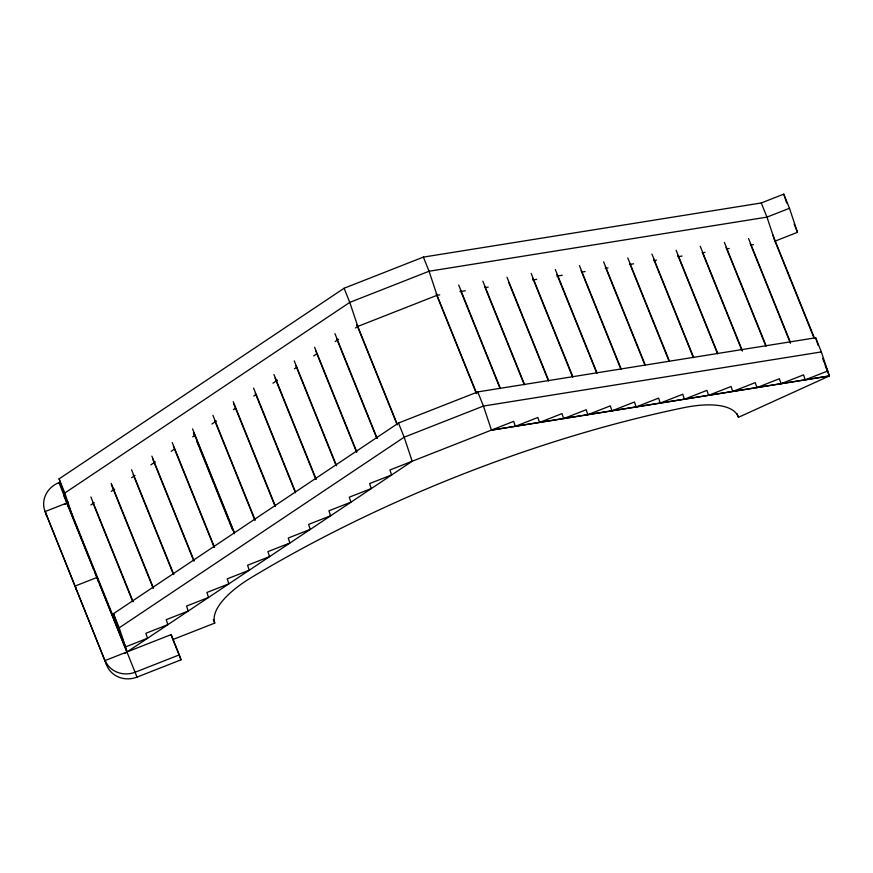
<?xml version="1.0" encoding="UTF-8"?>
<svg xmlns="http://www.w3.org/2000/svg" width="873" height="873" viewBox="0 0 873 873"><rect width="100%" height="100%" fill="white"/><g stroke="black" fill="none" stroke-linecap="round" stroke-linejoin="round"><path stroke-width="1.31" d="M93.706 569.742L68.76 507.89L59.102 478.873L344.093 288.254L423.361 257.099L761.267 202.972L783.768 194.133L789.476 208.276L797.475 232.316L774.973 241.155M72.808 517.067L64.809 493.016L349.789 302.385L429.058 271.241L766.974 217.115L789.476 208.276M64.842 504.43L68.258 502.161M90.901 504.954L94.295 502.684M111.264 491.346L114.658 489.076M131.616 477.727L135.009 475.458M150.843 464.862L155.361 461.839M171.195 451.254L174.589 448.984M192.682 436.882L194.941 435.365M211.91 424.016L216.428 420.993M233.397 409.644L235.655 408.127M253.748 396.026L256.018 394.52M272.976 383.171L277.505 380.148M294.463 368.799L296.722 367.282M313.691 355.933L317.085 353.663M335.177 341.561L338.571 339.291M355.529 327.953L357.799 326.437L437.057 295.292L439.752 294.856M121.489 637.726L113.49 613.686L398.47 423.056L477.738 391.912L815.644 337.786L821.351 351.928L829.35 375.968L738.438 417.316A83.655 31.821 -22 0 0 683.199 407.8A567.974 216.078 -22 0 0 251.631 577.369A83.655 31.821 -22 0 0 214.758 623.082L172.865 639.538L181.006 659.824L137.017 677.11A23.636 21.847 -18.4 0 1 106.855 665.477L45.112 511.556A23.636 21.847 -18.4 0 1 58.928 482.649L137.017 677.11M127.196 651.869L119.197 627.829L404.177 437.198L483.446 406.054L821.351 351.928M124.937 653.386L412.176 461.25L513.684 421.353L515.343 426.33L537.844 417.48L539.492 422.456L561.994 413.616L563.652 418.582L586.154 409.743L587.802 414.708L610.303 405.869L611.962 410.834L634.464 401.995L636.111 406.96L658.613 398.121L660.272 403.086L682.773 394.247L684.421 399.212L706.923 390.373L708.581 395.338L731.083 386.499L732.731 391.464L755.232 382.625L756.891 387.59L779.393 378.751L781.04 383.716L803.542 374.877L805.201 379.842L827.702 371.003L822.606 358.377M67.101 502.924L45.112 511.556L106.855 665.477M411.914 461.348L389.925 469.99L391.584 474.956L369.595 483.598L371.243 488.564L349.255 497.206L350.902 502.171L328.914 510.814L330.572 515.779L308.573 524.422L310.231 529.387L288.243 538.03L289.891 543.006L267.902 551.638L269.561 556.614L247.561 565.246L249.22 570.222L227.231 578.864L228.879 583.83L206.89 592.472L208.538 597.438L186.549 606.08L188.208 611.045L166.219 619.688L167.867 624.653L145.878 633.296L147.526 638.261L125.537 646.904L65.453 497.948M171.173 634.595L105.197 660.512A23.636 21.847 -18.4 0 0 135.37 672.145L179.347 654.859L171.173 634.595L172.821 639.56M459.951 291.626L465.331 290.764M485.53 287.523L488.214 287.097M532.65 279.982L536.688 279.327M556.876 276.097L562.267 275.235M582.455 271.994L585.15 271.568M605.338 268.327L608.034 267.902M629.575 264.454L633.612 263.799M653.812 260.569L656.496 260.143M678.037 256.684L682.075 256.04M702.274 252.81L704.969 252.373M726.5 248.925L729.195 248.489M750.736 245.04L753.432 244.615M825.28 365.874L829.35 375.968L491.444 430.094L483.446 406.054L477.738 391.912M491.183 430.203L829.35 375.968M794.146 224.066L797.475 232.316M761.267 202.972L766.974 217.115L774.547 239.9M772.703 234.673L814.454 338.178M774.351 239.638L813.56 336.836M748.554 238.547L790.305 342.052M750.202 243.512L790.425 343.242M724.394 242.421L766.145 345.926M726.052 247.386L765.763 345.85M700.244 246.295L742.508 351.066M702.405 252.526L741.614 349.724M676.084 250.169L717.835 353.674M677.743 255.134L717.453 353.598M736.91 413.529L738.438 417.316M651.935 254.043L693.686 357.548M653.582 259.008L693.304 357.472M627.774 257.917L669.536 361.422M629.935 264.148L669.144 361.346M603.625 261.791L645.376 365.296M605.273 266.756L644.994 365.22M579.465 265.665L621.227 369.17M581.123 270.63L620.834 369.093M555.315 269.539L597.067 373.044M556.963 274.504L596.685 372.967M531.155 273.413L572.917 376.918M532.814 278.378L572.524 376.841M507.006 277.287L548.757 380.792M508.653 282.252L548.375 380.715M482.845 281.161L524.608 384.666M484.504 286.126L524.215 384.589M458.696 285.034L500.447 388.54M460.344 290L500.065 388.452M423.361 257.099L429.058 271.241L437.057 295.292M436.445 293.775L476.68 393.494M436.194 293.874L476.418 393.592M344.093 288.254L349.789 302.385L357.799 326.437M398.47 423.056L404.177 437.198L412.176 461.25M357.177 324.92L397.411 424.638M356.926 325.018L397.15 424.736M334.937 333.661L377.201 438.432M336.585 338.626L376.82 438.344M314.596 347.268L356.861 452.039M315.742 350.979L356.479 451.963M294.256 360.876L336.52 465.647M295.914 365.842L336.138 465.571M273.926 374.484L316.19 479.255M275.06 378.195L315.797 479.179M253.585 388.092L295.336 491.608M255.232 393.068L295.467 492.787M233.244 401.7L275.508 506.471M233.877 404.144L275.126 506.395M212.914 415.308L255.178 520.079M214.562 420.284L254.785 520.002M192.573 428.927L234.324 532.432M193.719 432.626L234.455 533.61M193.424 433.073L194.832 436.565M196.709 441.225L199.055 447.041M199.524 448.198L206.104 464.491M206.574 465.658L210.328 474.967M210.797 476.134L214.081 484.275M214.551 485.443L217.366 492.427M217.835 493.583L221.589 502.892M222.058 504.059L225.343 512.211M225.812 513.368L228.628 520.352M229.097 521.519L232.382 529.66M172.232 442.535L214.496 547.306M173.378 446.234L214.114 547.218M151.891 456.143L194.155 560.913M152.535 458.587L193.773 560.826M213.35 619.59L214.758 623.082M131.561 469.75L173.825 574.521M133.209 474.716L173.443 574.434M111.22 483.358L153.484 588.129M111.351 484.537L153.102 588.053M90.879 496.966L133.143 601.737M92.538 501.931L132.761 601.661M59.102 478.873L64.809 493.016M113.49 613.686L119.197 627.829M63.947 495.962L68.28 506.7M94.731 572.262L98.802 582.367L97.154 577.391L75.154 586.034L76.813 591.01M99.315 583.622L126.301 650.527M783.768 194.133L786.715 202.994M815.644 337.786L818.176 345.381M179.347 654.859L181.006 659.824M58.928 482.649L59.135 483.271M46.771 516.532A23.636 21.847 -18.4 0 1 45.647 512.702"/></g></svg>
